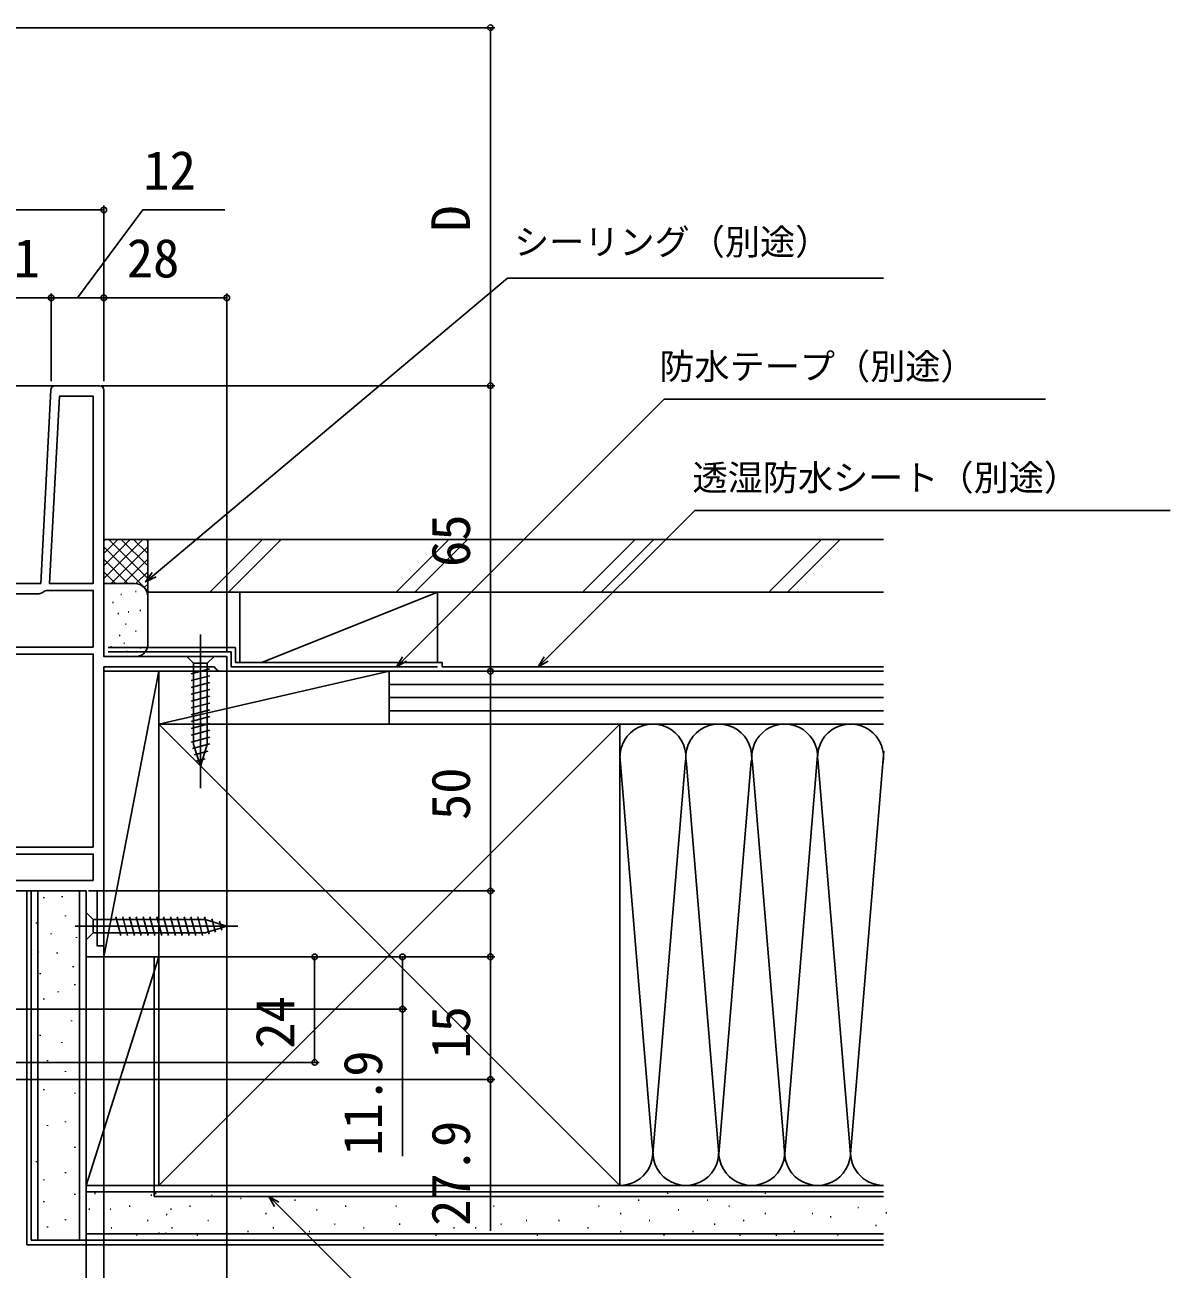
# Model space of a CAD drawing. Units: millimetres, scale not verified. Extents: x -525 to 525, y -783 to 778.
# Drawn here: x 55 to 315.7, y -616.8 to -333.6 of the extents above; entities that cross this region are included whole.
import ezdxf
from ezdxf.enums import TextEntityAlignment as Align

# ---------------------------------------------------------------- set-up
doc = ezdxf.new("R2010")
doc.units = ezdxf.units.MM
doc.header["$LTSCALE"] = 4
for name, color, linetype in [('0-3_YKK_11', 7, 'Continuous'), ('0-5_YKK_12', 2, 'Continuous'), ('0-6_YKK_13', 4, 'Continuous'), ('0-8_YKK_D', 6, 'Continuous'), ('0-A_YSS_K', 3, 'Continuous'), ('0-B_YSS_KE', 3, 'Continuous')]:
    doc.layers.add(name, color=color, linetype=linetype)
doc.styles.add('ＭＳ ゴシック', font='')
doc.styles.get('ＭＳ ゴシック').set_extended_font_data('MS Gothic')

msp = doc.modelspace()

# ---------------------------------------------------------------- linework, layer by layer
at = {"layer": '0-3_YKK_11'}
msp.add_line((61.949, -415.7), (72, -415.7), dxfattribs=at)
for points in [[(73, -416.7), (73, -477.3), (101, -477.3), (101, -480.7), (99.1, -480.7), (98.6, -480.2), (98.1, -479.7), (73, -479.7), (73, -530.7), (71.5, -530.7), (71.5, -543.2), (73, -543.2), (73, -545.7), (69, -545.7), (69, -530.7), (17, -530.7), (17, -528.9), (19, -528.9), (19, -520.7), (22.3, -520.7)], [(44.174, -466.915), (49.8, -467.907), (49.8, -463.1), (44.444, -463.1), (43.576, -463.642), (43, -463.323), (43, -460.7), (58.642, -460.7), (60.95, -416.648)], [(70.6, -475.2), (52.2, -475.2), (52.2, -463.1), (57.767, -463.1)], [(59.635, -462.418), (59.958, -462.3), (70.6, -462.3), (70.6, -475.2)], [(70.6, -520.7), (70.6, -476.8), (51.8, -476.8), (51.455, -476.938)], [(49.6, -519.3), (49.6, -520.7), (70.6, -520.7)]]:
    msp.add_lwpolyline(points, dxfattribs=at)
for points in [[(60.644, -460.7), (62.877, -418.1), (70.6, -418.1), (70.6, -460.7)], [(70.6, -528.3), (44.6, -528.3), (44.6, -522.3), (70.6, -522.3)]]:
    msp.add_lwpolyline(points, close=True, dxfattribs=at)
for centre, radius, start, end in [((61.949, -416.7), 1, 90, 176.99997), ((72, -416.7), 1, 0.00001, 89.99999), ((57.767, -460.2), 2.9, 269.99999, 310.11919)]:
    msp.add_arc(centre, radius, start, end, dxfattribs=at)
at = {"layer": '0-5_YKK_12'}
for p, q in [((-100.5, -415.7), (61.949, -415.7)), ((69, -545.7), (69.5, -545.7))]:
    msp.add_line(p, q, dxfattribs=at)
at = {"layer": '0-6_YKK_13'}
for p, q in [((95.001, -472.3), (95.001, -507.3)), ((98.101, -477.3), (91.901, -477.3)), ((91.901, -477.3), (93.451, -478.85)), ((98.101, -477.3), (96.551, -478.85)), ((92.901, -481.276), (97.101, -480.151)), ((93.451, -478.85), (93.451, -497.384)), ((96.551, -478.85), (93.451, -478.85)), ((96.551, -497.384), (96.551, -478.85)), ((92.901, -482.829), (97.101, -481.704)), ((92.901, -484.382), (97.101, -483.257)), ((92.901, -485.935), (97.101, -484.81)), ((92.901, -487.488), (97.101, -486.363)), ((92.901, -489.041), (97.101, -487.916)), ((92.901, -490.594), (97.101, -489.469)), ((92.901, -492.147), (97.101, -491.021)), ((92.901, -493.7), (97.101, -492.574)), ((92.901, -495.253), (97.101, -494.127)), ((92.901, -496.806), (97.101, -495.68)), ((93.159, -498.289), (97.101, -497.233)), ((95.001, -502.3), (93.451, -497.384)), ((95.001, -502.3), (96.551, -497.384)), ((93.611, -499.721), (96.647, -498.908)), ((94.062, -501.153), (96.112, -500.604)), ((69.001, -535.6), (70.551, -537.15)), ((70.551, -537.15), (96.085, -537.15)), ((75.746, -536.6), (76.871, -540.8)), ((77.299, -536.6), (78.424, -540.8)), ((78.852, -536.6), (79.977, -540.8)), ((80.404, -536.6), (81.53, -540.8)), ((81.957, -536.6), (83.083, -540.8)), ((83.51, -536.6), (84.636, -540.8)), ((85.063, -536.6), (86.189, -540.8)), ((86.616, -536.6), (87.742, -540.8)), ((88.169, -536.6), (89.295, -540.8)), ((89.722, -536.6), (90.847, -540.8)), ((91.275, -536.6), (92.4, -540.8)), ((92.828, -536.6), (93.953, -540.8)), ((94.381, -536.6), (95.506, -540.8)), ((95.934, -536.6), (96.99, -540.541)), ((101.001, -538.7), (96.085, -537.15)), ((97.608, -537.053), (98.422, -540.089)), ((99.304, -537.588), (99.854, -539.638)), ((66.501, -538.7), (103.501, -538.7)), ((70.551, -540.25), (96.085, -540.25)), ((101.001, -538.7), (96.085, -540.25)), ((101.001, -538.7), (96.085, -540.25))]:
    msp.add_line(p, q, dxfattribs=at)
msp.add_lwpolyline([(69.001, -535.6), (69.001, -541.8), (70.551, -540.25), (70.551, -537.15)], dxfattribs=at)
at = {"layer": '0-8_YKK_D'}
for p, q in [((33.463, -334.224), (162, -334.224)), ((161, -415.7), (161, -334.224)), ((17, -375.7), (73, -375.7)), ((73, -414.7), (73, -374.7)), ((61, -395.7), (50, -395.7)), ((61, -414.7), (61, -394.7)), ((61, -413.7), (61, -394.7)), ((73, -395.7), (61, -395.7)), ((73, -414.7), (73, -394.7)), ((73, -411.7), (73, -394.7)), ((73, -395.7), (101, -395.7)), ((101, -476.3), (101, -394.7)), ((72.39, -415.7), (162, -415.7)), ((74, -415.7), (162, -415.7)), ((161, -415.7), (161, -480.7)), ((100.8, -480.7), (162, -480.7)), ((101, -480.589), (101, -730.7)), ((101.8, -480.7), (162, -480.7)), ((161, -480.7), (161, -530.7)), ((69.5, -530.7), (162, -530.7)), ((70.5, -530.7), (162, -530.7)), ((69, -546.2), (69, -690.7)), ((73, -544.8), (73, -650.7)), ((73, -545.45), (73, -710.7)), ((73, -545.45), (73, -730.7)), ((73, -546.2), (73, -690.7)), ((73.5, -545.7), (162, -545.7)), ((73.5, -545.7), (162, -545.7)), ((75.5, -545.7), (142, -545.7)), ((86.5, -545.7), (122, -545.7)), ((121, -545.7), (121, -569.7)), ((73, -549.7), (73, -730.7)), ((45, -557.6), (142, -557.6)), ((-13.501, -569.7), (122, -569.7)), ((-213, -573.6), (162, -573.6))]:
    msp.add_line(p, q, dxfattribs=at)
for points in [[(67, -395.7), (81.849, -375.7), (100.576, -375.7)], [(82.509, -460.349), (84.463, -458.709), (164.927, -391.192), (250.5, -391.192)], [(139.643, -479.7), (141.446, -477.897), (200.551, -418.792), (287.359, -418.792)], [(171.908, -479.7), (173.711, -477.897), (207.514, -444.093), (315.748, -444.093)], [(84.902, -459.233), (82.509, -460.349), (84.024, -458.186)], [(141.929, -478.38), (139.643, -479.7), (140.963, -477.414)], [(174.194, -478.38), (171.908, -479.7), (173.228, -477.414)], [(161, -530.7), (161, -545.7), (161, -569.014)], [(141, -545.7), (141, -557.6), (141, -591.082)], [(161, -545.7), (161, -573.6), (161, -608.037)], [(111.897, -602.486), (110.577, -600.2), (112.864, -601.52)], [(110.577, -600.2), (112.38, -602.003), (140.439, -630.062), (262.502, -630.062)]]:
    msp.add_lwpolyline(points, dxfattribs=at)
for centre in [(161, -334.224), (73, -375.7), (61, -395.7), (61, -395.7), (73, -395.7), (73, -395.7), (101, -395.7), (161, -415.7), (161, -415.7), (161, -480.7), (161, -480.7), (161, -530.7), (161, -530.7), (121, -545.7), (141, -545.7), (161, -545.7), (161, -545.7), (141, -557.6), (121, -569.7), (161, -573.6)]:
    msp.add_circle(centre, 0.637, dxfattribs=at)
at = {"layer": '0-A_YSS_K'}
for p, q in [((82.998, -450.7), (72.998, -450.7)), ((72.998, -459.558), (81.856, -450.7)), ((72.998, -456.729), (79.027, -450.7)), ((72.998, -453.901), (76.199, -450.7)), ((72.998, -451.073), (73.37, -450.7)), ((72.998, -452.386), (82.998, -462.386)), ((74.14, -450.7), (82.998, -459.558)), ((74.684, -460.7), (82.998, -452.386)), ((76.968, -450.7), (82.998, -456.729)), ((79.797, -450.7), (82.998, -453.901)), ((82.625, -450.7), (82.998, -451.073)), ((82.998, -463.7), (82.998, -450.7)), ((109.108, -450.7), (97.108, -462.7)), ((113.351, -450.7), (101.351, -462.7)), ((151.534, -450.7), (139.534, -462.7)), ((155.777, -450.7), (143.777, -462.7)), ((193.961, -450.7), (181.961, -462.7)), ((198.203, -450.7), (186.203, -462.7)), ((236.387, -450.7), (224.387, -462.7)), ((240.63, -450.7), (228.63, -462.7)), ((72.998, -455.215), (78.483, -460.7)), ((77.512, -460.7), (82.998, -455.215)), ((72.998, -458.043), (75.672, -460.718)), ((80.323, -460.718), (82.998, -458.043)), ((79.998, -460.7), (72.998, -460.7)), ((82.203, -461.666), (82.998, -460.872)), ((76.855, -463.195), (77.055, -463.195)), ((80.193, -462.528), (80.393, -462.528)), ((82.998, -474.8), (82.998, -463.7)), ((103.998, -462.7), (103.998, -478.7)), ((103.998, -462.7), (148.998, -462.7)), ((108.998, -478.7), (148.998, -462.7)), ((148.998, -462.7), (148.998, -478.7)), ((74.998, -465.026), (75.198, -465.026)), ((78.524, -467.201), (78.724, -467.201)), ((81.194, -466.867), (81.394, -466.867)), ((76.187, -467.535), (76.387, -467.535)), ((77.921, -469.994), (78.121, -469.994)), ((76.521, -472.542), (76.721, -472.542)), ((80.193, -471.541), (80.393, -471.541)), ((74.538, -475.151), (74.738, -475.151)), ((77.542, -474.32), (77.742, -474.32)), ((81.194, -475.382), (81.394, -475.382)), ((73.298, -477.3), (79.998, -477.3)), ((78.19, -476.214), (78.39, -476.214)), ((72.997, -545.7), (85.498, -480.7)), ((137.998, -480.7), (85.498, -492.7)), ((148.998, -480.7), (103.998, -480.7)), ((137.998, -492.7), (137.998, -480.7)), ((250.491, -480.7), (137.998, -480.7)), ((250.491, -483.7), (137.998, -483.7)), ((250.491, -486.7), (137.998, -486.7)), ((250.491, -489.7), (137.998, -489.7)), ((85.5, -597.7), (190.5, -492.7)), ((85.5, -492.7), (190.5, -597.7)), ((137.998, -492.7), (250.491, -492.7)), ((190.5, -492.7), (250.494, -492.7)), ((190.507, -499.894), (197.842, -588.668)), ((220.391, -501.145), (213, -590.581)), ((228, -590.581), (235.501, -499.807)), ((235.576, -500.732), (243, -590.581)), ((243, -590.581), (250.578, -498.882)), ((205.342, -501.732), (198, -590.581)), ((213, -590.581), (205.658, -501.732)), ((220.661, -501.765), (228, -590.581)), ((55.5, -611.2), (55.5, -530.7)), ((58, -610.2), (58, -530.7)), ((59.341, -532.119), (59.341, -532.319)), ((63.552, -531.892), (63.552, -532.092)), ((67.5, -610.2), (67.5, -530.7)), ((57.692, -537.888), (57.692, -538.088)), ((64.286, -536.24), (64.286, -536.44)), ((60.989, -540.361), (60.989, -540.561)), ((66.78, -541.182), (66.78, -541.382)), ((58.095, -544.5), (58.095, -544.7)), ((62.383, -544.69), (62.383, -544.89)), ((69, -597.7), (69, -545.251)), ((85.5, -545.7), (69, -545.7)), ((85.5, -545.7), (69, -597.7)), ((85.5, -597.7), (85.5, -545.7)), ((66.001, -547.808), (66.001, -548.008)), ((58.517, -549.426), (58.517, -549.626)), ((66.434, -551.899), (66.434, -552.099)), ((62.637, -553.547), (62.637, -553.747)), ((59.341, -555.195), (59.341, -555.395)), ((65.61, -560.14), (65.61, -560.34)), ((58.517, -563.437), (58.517, -563.637)), ((63.462, -565.085), (63.462, -565.285)), ((60.165, -569.206), (60.165, -569.406)), ((64.286, -571.679), (64.286, -571.879)), ((59.341, -575.799), (59.341, -575.999)), ((66.434, -576.624), (66.434, -576.824)), ((64.286, -583.148), (64.286, -583.348)), ((60.165, -583.972), (60.165, -584.172)), ((66.434, -588.917), (66.434, -589.117)), ((57.692, -592.214), (57.692, -592.414)), ((59.341, -596.335), (59.341, -596.535)), ((64.286, -594.686), (64.286, -594.886)), ((66.434, -599.631), (66.434, -599.831)), ((85.5, -597.7), (69, -597.7)), ((250.494, -599.2), (69, -599.2)), ((70.911, -599.53), (71.111, -599.53)), ((83.708, -599.919), (83.908, -599.919)), ((84.684, -599.53), (84.884, -599.53)), ((97.481, -599.919), (97.681, -599.919)), ((108.199, -600.266), (108.399, -600.266)), ((132.923, -600.266), (133.123, -600.266)), ((145.217, -600.266), (145.417, -600.266)), ((155.931, -600.266), (156.131, -600.266)), ((169.118, -600.266), (169.318, -600.266)), ((178.183, -600.266), (178.383, -600.266)), ((190.5, -597.7), (250.494, -597.7)), ((201.26, -599.442), (201.46, -599.442)), ((223.512, -599.442), (223.712, -599.442)), ((230.106, -600.266), (230.306, -600.266)), ((239.995, -600.266), (240.195, -600.266)), ((59.341, -601.28), (59.341, -601.48)), ((78.767, -602.414), (78.967, -602.414)), ((92.54, -602.414), (92.74, -602.414)), ((104.108, -600.699), (104.308, -600.699)), ((116.44, -601.09), (116.64, -601.09)), ((127.978, -602.414), (128.178, -602.414)), ((139.448, -602.414), (139.648, -602.414)), ((150.986, -602.414), (151.186, -602.414)), ((161.7, -602.414), (161.9, -602.414)), ((185.601, -602.414), (185.801, -602.414)), ((194.667, -601.09), (194.867, -601.09)), ((210.326, -601.09), (210.526, -601.09)), ((215.271, -602.414), (215.471, -602.414)), ((244.619, -602.754), (244.819, -602.754)), ((64.286, -605.401), (64.286, -605.601)), ((69.616, -603.148), (69.816, -603.148)), ((74.419, -603.148), (74.619, -603.148)), ((82.887, -605.711), (83.087, -605.711)), ((87.216, -604.317), (87.416, -604.317)), ((88.192, -603.148), (88.392, -603.148)), ((96.66, -605.711), (96.86, -605.711)), ((100.989, -604.317), (101.189, -604.317)), ((109.847, -604.062), (110.047, -604.062)), ((121.385, -603.238), (121.585, -603.238)), ((169.118, -605.711), (169.318, -605.711)), ((176.535, -605.711), (176.735, -605.711)), ((190.546, -604.062), (190.746, -604.062)), ((197.139, -605.711), (197.339, -605.711)), ((203.732, -603.238), (203.932, -603.238)), ((218.567, -605.711), (218.767, -605.711)), ((223.512, -604.062), (223.712, -604.062)), ((234.226, -604.062), (234.426, -604.062)), ((238.347, -604.887), (238.547, -604.887)), ((251.046, -603.923), (251.246, -603.923)), ((60.165, -607.049), (60.165, -607.249)), ((250.494, -608.7), (69, -608.7)), ((74.646, -607.359), (74.846, -607.359)), ((85.463, -608.605), (85.663, -608.605)), ((87.027, -608.605), (87.227, -608.605)), ((88.419, -607.359), (88.619, -607.359)), ((100.8, -608.605), (101, -608.605)), ((105.726, -608.183), (105.926, -608.183)), ((111.495, -607.359), (111.695, -607.359)), ((119.737, -608.183), (119.937, -608.183)), ((125.506, -606.535), (125.706, -606.535)), ((132.099, -607.359), (132.299, -607.359)), ((140.272, -606.535), (140.472, -606.535)), ((152.635, -607.359), (152.835, -607.359)), ((157.579, -607.359), (157.78, -607.359)), ((163.349, -606.535), (163.549, -606.535)), ((183.128, -607.359), (183.328, -607.359)), ((190.546, -608.183), (190.746, -608.183)), ((207.029, -608.183), (207.229, -608.183)), ((211.974, -606.535), (212.174, -606.535)), ((230.106, -608.183), (230.306, -608.183)), ((248.709, -606.844), (248.909, -606.844)), ((250.494, -611.2), (55.5, -611.2)), ((73, -610.2), (73, -629.7)), ((80.415, -609.007), (80.615, -609.007)), ((94.188, -609.007), (94.388, -609.007)), ((148.514, -609.007), (148.714, -609.007)), ((171.59, -609.007), (171.79, -609.007)), ((200.436, -609.007), (200.636, -609.007)), ((217.743, -609.007), (217.943, -609.007)), ((225.985, -609.007), (226.185, -609.007)), ((239.995, -609.007), (240.195, -609.007))]:
    msp.add_line(p, q, dxfattribs=at)
for points in [[(85.498, -545.7), (85.498, -480.7), (72.998, -480.7), (72.997, -545.7)], [(137.998, -492.7), (137.998, -480.7), (85.498, -480.7), (85.498, -492.7)]]:
    msp.add_lwpolyline(points, close=True, dxfattribs=at)
for centre, radius, start, end in [((79.998, -463.7), 3, 360, 90), ((80.39, -474.691), 2.609, 261.34878, 358.26236), ((198, -500.2), 7.5, 348.21668, 191.78379), ((213, -500.2), 7.5, 348.21668, 191.78379), ((228, -500.2), 7.5, 348.21668, 191.78379), ((243, -500.2), 7.5, 348.21644, 191.78379), ((190.5, -590.2), 7.5, 270, 11.78353), ((205.5, -590.2), 7.5, 168.21646, 11.78353), ((220.5, -590.2), 7.5, 168.21646, 11.78353), ((235.5, -590.2), 7.5, 168.21646, 11.78353), ((250.5, -590.2), 7.5, 168.21646, 269.9524)]:
    msp.add_arc(centre, radius, start, end, dxfattribs=at)
at = {"layer": '0-B_YSS_KE'}
for p, q in [((250.491, -462.7), (82.998, -462.7)), ((102.998, -475.3), (73.998, -475.3)), ((101.998, -476.3), (73.998, -476.3)), ((149.998, -478.7), (149.998, -479.7)), ((149.998, -479.7), (250.491, -479.7)), ((190.5, -506.665), (190.5, -492.7)), ((190.5, -597.7), (190.5, -500.2)), ((56.5, -610.2), (56.5, -530.7)), ((56.5, -530.7), (69, -530.7)), ((69, -610.2), (69, -530.7)), ((84.5, -545.7), (84.5, -600.2)), ((250.494, -597.7), (69, -597.7)), ((69, -610.2), (69, -597.7)), ((84.5, -600.2), (250.494, -600.2)), ((56.5, -610.2), (69, -610.2)), ((250.494, -610.2), (69, -610.2))]:
    msp.add_line(p, q, dxfattribs=at)
for points in [[(250.491, -450.7), (82.998, -450.7), (82.998, -462.7)], [(102.998, -475.3), (102.998, -478.7), (149.998, -478.7)], [(101.998, -476.3), (101.998, -479.7), (148.998, -479.7)], [(190.5, -492.7), (85.5, -492.7), (85.5, -597.7), (190.5, -597.7)]]:
    msp.add_lwpolyline(points, dxfattribs=at)

# ---------------------------------------------------------------- texts
at = {"layer": '0-8_YKK_D', "style": 'ＭＳ ゴシック'}
for s, height, p in [('12', 8.798, (82.008, -373.7)), ('シーリング（別途）', 5.865, (166.385, -387.661)), ('11', 8.798, (46.465, -393.7)), ('28', 8.798, (78.239, -393.7)), ('防水テープ（別途）', 5.865, (199.46, -416.009)), ('透湿防水シート（別途）', 5.865, (207.014, -441.311))]:
    msp.add_text(s, height=height, dxfattribs=at).set_placement(p, align=Align.BOTTOM_LEFT)
for s, p in [('D', (159, -380.655)), ('65', (159, -456.961)), ('50', (159, -514.564)), ('24', (119, -566.598)), ('15', (159, -568.855)), ('11.9', (139, -590.923)), ('27.9', (159, -606.923))]:
    msp.add_text(s, height=8.798, rotation=90, dxfattribs=at).set_placement(p, align=Align.BOTTOM_LEFT)

doc.saveas('drawing.dxf')
